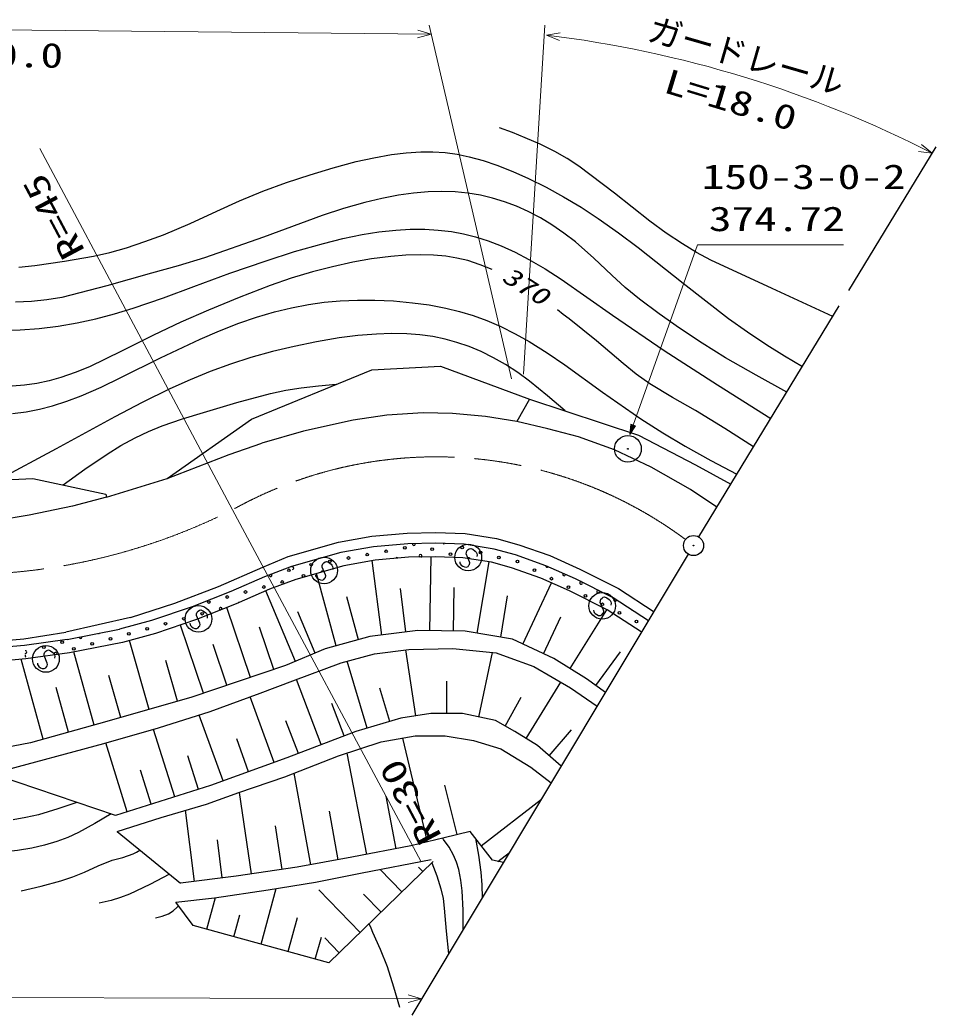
# Model space of a CAD drawing. Units: millimetres, scale not verified. Extents: x 40000 to 680000, y 20000 to 380000.
# Drawn here: x 420072 to 488187, y 245473 to 319435 of the extents above; entities that cross this region are included whole.
import ezdxf
from ezdxf.enums import TextEntityAlignment as Align

# ---------------------------------------------------------------- set-up
doc = ezdxf.new("R2010")
doc.units = ezdxf.units.MM
doc.header["$LTSCALE"] = 1000
doc.linetypes.add('CHAIN', pattern=[18.5, 12, -1.5, 3.5, -1.5])
for name, color, linetype, lineweight in [('M-BGD', 7, 'Continuous', 25), ('M-BGD-HTXT', 7, 'Continuous', 13), ('M-BMK', 2, 'CHAIN', 13), ('M-BMK-SRVR', 3, 'Continuous', 25), ('M-STR-STRC', 7, 'Continuous', 25)]:
    doc.layers.add(name, color=color, linetype=linetype, lineweight=lineweight)
doc.layers.add('M-OTRS', color=7, linetype='Continuous')
doc.styles.add('ＭＳ ゴシック', font='')
doc.styles.add('ＭＳ 明朝', font='')
doc.styles.get('ＭＳ ゴシック').set_extended_font_data('MS Gothic')
doc.styles.get('ＭＳ 明朝').set_extended_font_data('MS Mincho')

# ---------------------------------------------------------------- blocks, each defined once
blk = doc.blocks.new('BUHIN2')
at = {"color": 6, "linetype": 'Continuous', "lineweight": 25}
for radius in [746, 22.5]:
    blk.add_circle((0, 0), radius, dxfattribs=at)
blk = doc.blocks.new('BUHIN14')
at = {"color": 7, "linetype": 'Continuous', "lineweight": 25}
blk.add_lwpolyline([(-708, 107), (-749, 37), (-760, -45), (-749, -151), (-703, -299), (-632, -413), (-528, -496), (-403, -526), (-292, -497), (-222, -471), (-138, -403), (-106, -320), (36, 293), (104, 377), (212, 452), (329, 478), (431, 472), (537, 431), (626, 296), (693, 77), (708, -23), (693, -127), (645, -226), (555, -327)], dxfattribs=at)
blk.add_circle((0, 0), 995, dxfattribs=at)
blk = doc.blocks.new('BUHIN72')
at = {"color": 3, "linetype": 'Continuous', "lineweight": 25}
for radius in [995, 30]:
    blk.add_circle((0, 0), radius, dxfattribs=at)

msp = doc.modelspace()

# ---------------------------------------------------------------- linework, layer by layer
at = {"layer": 'M-BGD'}
for p, q in [((481688, 299315), (488187, 309990)), ((470541, 281008), (480992, 298173)), ((446235, 293434), (451340, 293702)), ((451340, 293702), (457952, 291246)), ((437280, 289769), (446235, 293434)), ((457952, 291246), (457008, 289583)), ((457952, 291246), (466073, 288569)), ((447360, 290047), (444851, 289698)), ((450043, 290222), (447360, 290047)), ((452225, 290178), (450043, 290222)), ((454690, 289960), (452225, 290178)), ((457008, 289583), (454690, 289960)), ((431008, 285348), (437280, 289769)), ((444851, 289698), (441160, 288869)), ((459322, 289038), (457008, 289583)), ((441160, 288869), (438062, 287975)), ((461596, 288461), (459322, 289038)), ((464268, 287486), (461596, 288461)), ((466073, 288569), (470297, 286367)), ((435640, 287138), (438062, 287975)), ((431008, 285348), (435640, 287138)), ((467012, 286186), (464268, 287486)), ((470297, 286367), (472933, 284937)), ((469936, 284526), (467012, 286186)), ((411015, 284847), (421045, 285352)), ((421045, 285352), (426451, 284194)), ((426510, 283956), (431008, 285348)), ((426451, 284194), (426510, 283956)), ((471896, 283234), (469936, 284526)), ((423986, 283303), (420749, 282620)), ((426510, 283956), (423986, 283303)), ((420749, 282620), (418076, 282174)), ((443748, 280629), (446243, 281076)), ((446243, 281076), (448870, 281298)), ((448870, 281298), (450976, 281335)), ((450976, 281335), (453177, 281260)), ((453177, 281260), (455507, 280885)), ((440018, 279562), (443748, 280629)), ((448911, 280499), (446348, 280282)), ((450969, 280535), (448911, 280499)), ((453099, 280463), (450969, 280535)), ((455338, 280102), (453099, 280463)), ((455507, 280885), (457166, 280432)), ((457166, 280432), (459461, 279618)), ((443929, 279849), (440269, 278802)), ((446348, 280282), (443929, 279849)), ((469765, 279724), (449211, 245473)), ((456926, 279668), (455338, 280102)), ((459165, 278874), (456926, 279668)), ((459461, 279618), (461708, 278623)), ((438134, 278752), (440018, 279562)), ((444155, 278873), (440582, 277851)), ((446478, 279290), (444155, 278873)), ((446976, 273717), (446272, 279253)), ((448962, 279499), (446478, 279290)), ((450961, 279535), (448962, 279499)), ((450544, 274042), (450646, 279529)), ((453002, 279465), (450961, 279535)), ((455126, 279123), (453002, 279465)), ((454063, 273847), (454948, 279152)), ((456627, 278713), (455126, 279123)), ((461367, 277899), (459165, 278874)), ((434831, 277319), (438134, 278752)), ((440269, 278802), (438247, 278044)), ((443587, 272918), (442113, 278289)), ((458795, 277944), (456627, 278713)), ((461708, 278623), (464582, 277186)), ((438247, 278044), (435756, 276961)), ((440582, 277851), (438622, 277116)), ((457471, 273049), (459591, 277592)), ((460940, 276995), (458795, 277944)), ((464183, 276491), (461367, 277899)), ((431601, 276085), (434831, 277319)), ((435756, 276961), (432868, 275805)), ((438622, 277116), (436141, 276038)), ((440555, 271761), (438346, 276996)), ((448768, 273945), (448356, 277181)), ((452304, 274010), (452364, 277248)), ((455823, 273554), (456334, 276622)), ((463736, 275589), (460940, 276995)), ((464582, 277186), (467237, 275454)), ((428299, 275014), (431601, 276085)), ((436141, 276038), (433213, 274866)), ((445249, 273374), (444377, 276551)), ((466800, 274784), (464183, 276491)), ((432868, 275805), (429857, 274794)), ((437207, 270572), (435460, 275765)), ((442023, 272381), (440733, 275437)), ((460982, 271224), (463705, 275604)), ((466254, 273946), (463736, 275589)), ((428299, 275014), (423475, 273925)), ((429857, 274794), (427475, 274144)), ((433213, 274866), (430148, 273837)), ((433720, 269399), (432016, 274464)), ((459008, 272332), (460284, 275067)), ((420352, 273442), (423475, 273925)), ((423584, 273381), (427475, 274144)), ((430148, 273837), (427703, 273170)), ((438950, 271159), (437895, 274295)), ((449664, 274059), (446080, 273603)), ((453184, 273994), (449664, 274059)), ((456703, 273407), (453184, 273994)), ((416741, 273118), (420352, 273442)), ((420408, 272945), (416767, 272619)), ((423584, 273381), (420408, 272945)), ((427703, 273170), (423748, 272394)), ((429688, 268193), (428211, 273309)), ((435464, 269986), (434447, 273008)), ((446080, 273603), (442756, 272690)), ((459777, 271973), (456703, 273407)), ((423748, 272394), (420521, 271951)), ((425582, 267020), (424082, 272460)), ((442756, 272690), (439822, 271452)), ((443952, 271649), (446426, 272313)), ((446426, 272313), (448975, 272646)), ((449512, 267715), (448776, 272620)), ((448975, 272646), (452262, 272720)), ((452262, 272720), (455475, 272387)), ((454203, 267623), (455219, 272414)), ((455475, 272387), (456214, 272129)), ((462893, 269960), (464715, 272458)), ((420521, 271951), (416818, 271619)), ((421802, 265978), (420163, 271919)), ((431795, 268802), (430921, 271830)), ((439822, 271452), (432849, 269106)), ((440369, 270319), (443952, 271649)), ((445883, 266801), (444409, 271771)), ((456214, 272129), (458282, 271390)), ((462188, 270474), (459777, 271973)), ((458282, 271390), (461015, 269802)), ((427581, 267585), (426682, 270699)), ((437943, 269396), (440369, 270319)), ((442480, 265573), (440631, 270416)), ((451802, 267881), (451802, 270295)), ((457701, 266035), (460284, 270227)), ((463597, 269446), (462188, 270474)), ((423692, 266499), (422775, 269822)), ((434213, 268029), (437943, 269396)), ((447564, 267300), (446833, 269763)), ((461015, 269802), (462986, 268427)), ((432849, 269106), (426527, 267281)), ((438970, 264250), (437198, 269123)), ((444189, 266226), (443267, 268639)), ((456142, 266958), (457347, 269095)), ((430372, 266810), (434213, 268029)), ((435178, 262871), (433397, 267770)), ((450620, 267881), (448404, 267549)), ((452984, 267881), (450620, 267881)), ((455421, 267364), (452984, 267881)), ((426527, 267281), (420857, 265717)), ((440772, 264921), (439846, 267344)), ((448404, 267549), (445043, 266552)), ((456862, 266552), (455421, 267364)), ((426321, 265665), (430372, 266810)), ((431585, 261695), (430010, 266708)), ((445043, 266552), (439918, 264594)), ((458541, 265518), (456862, 266552)), ((459430, 264751), (461087, 266674)), ((420857, 265717), (415643, 264674)), ((417974, 263412), (426321, 265665)), ((428058, 260587), (426451, 265702)), ((437074, 263560), (436189, 265994)), ((443759, 264739), (446935, 265773)), ((446935, 265773), (449446, 266216)), ((450380, 258349), (448540, 266056)), ((449446, 266216), (451699, 266216)), ((451699, 266216), (453805, 265884)), ((453805, 265884), (455836, 265256)), ((445855, 257417), (444396, 264946)), ((455836, 265256), (458052, 263889)), ((460320, 263985), (458541, 265518)), ((433348, 262249), (432562, 264752)), ((439918, 264594), (434230, 262526)), ((439770, 263188), (443759, 264739)), ((427176, 260310), (417974, 263412)), ((429821, 261141), (429026, 263673)), ((441712, 256650), (440474, 263462)), ((458052, 263889), (459563, 262724)), ((436347, 262006), (439770, 263188)), ((434230, 262526), (427176, 260310)), ((433946, 261156), (436347, 262006)), ((437290, 255967), (436403, 262025)), ((452578, 258885), (451661, 262551)), ((430585, 260159), (433946, 261156)), ((448047, 257841), (447291, 261742)), ((454369, 258054), (458845, 261526)), ((433051, 255413), (432391, 260695)), ((443744, 257020), (443089, 260622)), ((427298, 259125), (430585, 260159)), ((427298, 259125), (432017, 255284)), ((439561, 256299), (439086, 259544)), ((453538, 259125), (451617, 258645)), ((455200, 256983), (453538, 259125)), ((435120, 255672), (434767, 258497)), ((451617, 258645), (449143, 258054)), ((449143, 258054), (444759, 257204)), ((455607, 256897), (456466, 257563)), ((444759, 257204), (440697, 256466)), ((450796, 256892), (443040, 249358)), ((445515, 256043), (450649, 257040)), ((456015, 256811), (455200, 256983)), ((440697, 256466), (436154, 255801)), ((442043, 255341), (445515, 256043)), ((448470, 254632), (446847, 256302)), ((450021, 256139), (449702, 256467)), ((436154, 255801), (432017, 255284)), ((438534, 254787), (442043, 255341)), ((434545, 254196), (438534, 254787)), ((437999, 250743), (439136, 254882)), ((445367, 251618), (442293, 254782)), ((446918, 253125), (445618, 254463)), ((431665, 253864), (434545, 254196)), ((432957, 252128), (431665, 253864)), ((433966, 251851), (434613, 254206)), ((435982, 251297), (436428, 252919)), ((440015, 250189), (440709, 252714)), ((443040, 249358), (432957, 252128)), ((442032, 249635), (442483, 251277)), ((443816, 250111), (442748, 251210))]:
    msp.add_line(p, q, dxfattribs=at)
for points in [[(480515, 297389), (475992, 299478), (471448, 301574), (470376, 302150), (469327, 302781), (468109, 303597), (466913, 304470), (464288, 306546), (461633, 308568), (460757, 309138), (459851, 309656), (458762, 310191), (457643, 310674), (456683, 311056), (455716, 311425)], [(420002, 301051), (421189, 301189), (423378, 301504), (425543, 301877), (426768, 302160), (427990, 302503), (429369, 302954), (430737, 303465), (432735, 304314), (434708, 305219), (436410, 305991), (438135, 306707), (439881, 307345), (441659, 307931), (443355, 308445), (445061, 308900), (446377, 309193), (447708, 309429), (448783, 309560), (449872, 309632), (450771, 309635), (451677, 309578), (452576, 309453), (453476, 309266), (454502, 308986), (455522, 308645), (456713, 308178), (457879, 307657), (459197, 307003), (460483, 306297), (461791, 305511), (463073, 304671), (464572, 303622), (466043, 302520), (469376, 299861), (472758, 297241), (474158, 296244), (475592, 295298), (476916, 294476), (478251, 293671)], [(477098, 291777), (474804, 293022), (472542, 294319), (470805, 295402), (469099, 296535), (467597, 297578), (466132, 298669), (465082, 299546), (464073, 300467), (462743, 301722), (461367, 302937), (460518, 303594), (459624, 304208), (458765, 304727), (457868, 305200), (456998, 305591), (456107, 305926), (455215, 306194), (454307, 306404), (453377, 306558), (452440, 306651), (451437, 306686), (450425, 306660), (449327, 306569), (448227, 306417), (446968, 306171), (445723, 305867), (444129, 305407), (442543, 304886), (438181, 303292), (433797, 301755), (431841, 301160), (429865, 300622), (426536, 299682), (423188, 298799), (422072, 298629), (420946, 298518), (419742, 298461)], [(418850, 296341), (420102, 296389), (421502, 296506), (422905, 296684), (424317, 296919), (425724, 297215), (427114, 297578), (428489, 298000), (430744, 298784), (432992, 299629), (435674, 300612), (438375, 301538), (440495, 302211), (442635, 302827), (444073, 303181), (445524, 303478), (446760, 303672), (448013, 303808), (449095, 303871), (450186, 303873), (451176, 303818), (452159, 303703), (453052, 303539), (453944, 303314), (454897, 303009), (455842, 302642), (456885, 302168), (457913, 301635), (459129, 300925), (460310, 300165), (464124, 297486), (467978, 294853), (471924, 292318), (475905, 289818)], [(455175, 300879), (454279, 301239), (453364, 301542), (452562, 301734), (451736, 301869), (450809, 301957), (449862, 301985), (448757, 301952), (447638, 301858), (446222, 301668), (444824, 301421), (443319, 301093), (441827, 300706), (440250, 300233), (438685, 299701), (436374, 298814), (434087, 297872), (432045, 296974), (430009, 296012), (427633, 294809), (425235, 293663), (424189, 293235), (423126, 292865), (422236, 292613), (421330, 292420), (420421, 292293), (419492, 292224)], [(419530, 290176), (420535, 290307), (421519, 290496), (422488, 290744), (423564, 291089), (424628, 291494), (426112, 292143), (427583, 292853), (430514, 294310), (433482, 295719), (434899, 296332), (436339, 296889), (437659, 297338), (439006, 297732), (440262, 298038), (441540, 298288), (442697, 298455), (443870, 298563), (445159, 298618), (446451, 298613), (447856, 298546), (449258, 298418), (450501, 298249), (451741, 298020), (452761, 297774), (453765, 297470), (454797, 297088), (455817, 296647), (456884, 296116), (457930, 295528), (459269, 294693), (460575, 293808), (463384, 291775), (466223, 289795), (467860, 288755), (469537, 287762), (471448, 286697), (473375, 285662)], [(474616, 287701), (472482, 289075), (470306, 290403), (468589, 291368), (466907, 292382), (465897, 293110), (464912, 293893), (462928, 295581), (460909, 297218), (460473, 297552), (460028, 297889)], [(460605, 290371), (459302, 291506), (457961, 292595), (457087, 293231), (456166, 293826), (455280, 294329), (454357, 294782), (453465, 295155), (452555, 295470), (451678, 295713), (450779, 295898), (449812, 296032), (448826, 296108), (447703, 296129), (446575, 296091), (445193, 295975), (443816, 295799), (442124, 295514), (440454, 295172), (438846, 294784), (437250, 294336), (435734, 293849), (434229, 293303), (432719, 292686), (431220, 292009), (429168, 290997), (427139, 289928), (422780, 287568), (418416, 285220)], [(423279, 284873), (424897, 286043), (426550, 287163), (427588, 287799), (428652, 288380), (429630, 288843), (430642, 289255), (432159, 289784), (433712, 290261), (436203, 291001), (438698, 291678), (439839, 291911), (440991, 292086), (442282, 292231), (443588, 292351)], [(424313, 261275), (422890, 260790), (421444, 260361), (420511, 260146), (419565, 259990)], [(426846, 260421), (425650, 259706), (424431, 259047), (423636, 258684), (422807, 258373), (421899, 258101), (420962, 257883), (419881, 257698), (418779, 257572), (417582, 257493), (416386, 257475), (415325, 257516), (414262, 257617), (413257, 257774), (412263, 257991), (411097, 258313), (409936, 258697), (408355, 259299), (406789, 259959), (405748, 260420), (404702, 260893)], [(453037, 251849), (453020, 253271), (452941, 254708), (452848, 255509), (452695, 256300), (452534, 256846), (452318, 257367), (451977, 257958), (451576, 258530), (451547, 258571), (451511, 258619)], [(453947, 258597), (454170, 257349), (454334, 256093), (454402, 255146), (454446, 254197)], [(420155, 254712), (421641, 255050), (423118, 255448), (424006, 255746), (424883, 256104), (425901, 256573), (426939, 256985), (427721, 257191), (428490, 257457), (428745, 257594), (428997, 257742)], [(450694, 256793), (451065, 255828), (451377, 254850), (451529, 254143), (451624, 253414), (451758, 251719), (451946, 250031)], [(431199, 255950), (429734, 255184), (428229, 254466), (427552, 254202), (426847, 253993), (426411, 253893), (425972, 253803)], [(430154, 252712), (430649, 252832), (431123, 253010), (431456, 253221), (431766, 253491), (431817, 253540), (431869, 253589)], [(448309, 246038), (447878, 247556), (447390, 249055), (446884, 250348), (446323, 251617), (446177, 251933), (446026, 252258)]]:
    msp.add_lwpolyline(points, dxfattribs=at)
for centre in [(452960, 280232), (445898, 279694), (447290, 279943), (448682, 280192), (450727, 280108), (452091, 279736), (454324, 279860), (455688, 279488), (441722, 278946), (443114, 279195), (444506, 279444), (457057, 279179), (440077, 278529), (441150, 278125), (458321, 278543), (438217, 277289), (439581, 277661), (459584, 277908), (460848, 277273), (435488, 276545), (436852, 276917), (462111, 276638), (434124, 276172), (463375, 276002), (433628, 275304), (464638, 275367), (430899, 274560), (432263, 274932), (465902, 274732), (428170, 273816), (429534, 274188), (421844, 272824), (423209, 273196), (425441, 273072), (426806, 273444), (424077, 272700)]:
    msp.add_circle(centre, 99.5, dxfattribs=at)
for centre, start, end in [((449363, 280480), 165.39175, 16.61823), ((451595, 280604), 243.19207, 292.91994), ((449859, 279612), 285.27293, 256.73915), ((448111, 279371), 38.93197, 150.72932), ((453456, 279364), 7.33397, 154.34218), ((459270, 278857), 172.18396, 320.06498), ((438713, 278157), 165.31068, 55.80079), ((440330, 278696), 273.82724, 122.68419), ((442543, 278374), 37.477, 174.45022), ((460534, 278222), 131.17374, 1.0752), ((461797, 277587), 92.5215, 34.34677), ((463061, 276952), 88.577, 38.29127), ((436356, 276048), 73.15661, 153.84119), ((464324, 276316), 102.76655, 10.99247), ((432759, 275800), 216.0412, 1.08546), ((434992, 275676), 315.06444, 268.53905), ((465588, 275681), 210.41326, 263.34576), ((425937, 273940), 264.42245, 297.78479), ((424573, 273568), 187.03032, 15.17693), ((420480, 272451), 267.45851, 105.46858), ((420553, 272176), 131.29759, 241.6295), ((422712, 272327), 319.13171, 236.48671)]:
    msp.add_arc(centre, 99.5, start, end, dxfattribs=at)
at = {"layer": 'M-BGD-HTXT'}
for p, q in [((383615, 319074), (450644, 318366)), ((456612, 292759), (450488, 319032)), ((459098, 319032), (457500, 293115)), ((421566, 309871), (435869, 283022)), ((465419, 288624), (470455, 302711)), ((470455, 302711), (481309, 302711)), ((435869, 283022), (449872, 256904)), ((349041, 247000), (449935, 246679))]:
    msp.add_line(p, q, dxfattribs=at)
for points in [[(449647, 318664), (450644, 318366), (449641, 318091)], [(460183, 317916), (459219, 318307), (460243, 318485)], [(487095, 310180), (487903, 309524), (486871, 309653)], [(465445, 288696), (465515, 289366), (465816, 289259), (465446, 288698)], [(465618, 289180), (465573, 289055), (465600, 289187), (465636, 289174), (465573, 289055)], [(448936, 246970), (449935, 246679), (448934, 246397)]]:
    msp.add_lwpolyline(points, dxfattribs=at)
for points in [[(465419, 288624), (465848, 289267), (465495, 289393)], [(465471, 288769), (465532, 289330), (465780, 289242)], [(465496, 288840), (465549, 289294), (465744, 289225)], [(465522, 288912), (465566, 289258), (465708, 289208)], [(465547, 288983), (465583, 289223), (465672, 289191)]]:
    msp.add_lwpolyline(points, close=True, dxfattribs=at)
msp.add_arc((448819, 233112), 85827, 62.91064, 83.04019, dxfattribs=at)
at = {"layer": 'M-BMK'}
for centre, radius, start, end in [((415542, 323428), 45231, 233.06354, 296.70593), ((451011, 255894), 31068, 53.35608, 119.16986)]:
    msp.add_arc(centre, radius, start, end, dxfattribs=at)

# ---------------------------------------------------------------- block references
at = {"layer": 'M-BMK-SRVR', "rotation": 35.94111}
msp.add_blockref('BUHIN72', (465276, 287555), dxfattribs=at)
at = {"layer": 'M-OTRS', "rotation": 35.94111}
msp.add_blockref('BUHIN2', (470151, 280367), dxfattribs=at)
at = {"layer": 'M-STR-STRC', "rotation": 35.94111}
for p in [(453404, 279484), (442686, 278516), (463363, 275888), (433350, 274920), (422008, 271946)]:
    msp.add_blockref('BUHIN14', p, dxfattribs=at)

# ---------------------------------------------------------------- texts
at = {"layer": 'M-BGD-HTXT', "style": 'ＭＳ ゴシック'}
msp.add_text('ガードレール', height=1833, rotation=343.9, dxfattribs=at).set_placement((466463, 317425), align=Align.BOTTOM_LEFT)
at = {"layer": 'M-BGD-HTXT', "style": 'ＭＳ ゴシック', "width": 1.35}
for s, rotation, p in [('L=90.0', 359.2, (413167, 315465)), ('L=18.0', 343.1, (467663, 313556)), ('R=45', 118, (425435, 302518)), ('R=30', 118, (451958, 259013))]:
    msp.add_text(s, height=1833, rotation=rotation, dxfattribs=at).set_placement(p, align=Align.BOTTOM_LEFT)
for s, p in [('150-3-0-2', (470770, 306315)), ('374.72', (471294, 303185))]:
    msp.add_text(s, height=1833, dxfattribs=at).set_placement(p, align=Align.BOTTOM_LEFT)
at = {"layer": 'M-BGD-HTXT', "style": 'ＭＳ 明朝', "oblique": 15, "width": 1.35}
msp.add_text('370', height=1320, rotation=327.4, dxfattribs=at).set_placement((455581, 299765), align=Align.BOTTOM_LEFT)

doc.saveas('drawing.dxf')
